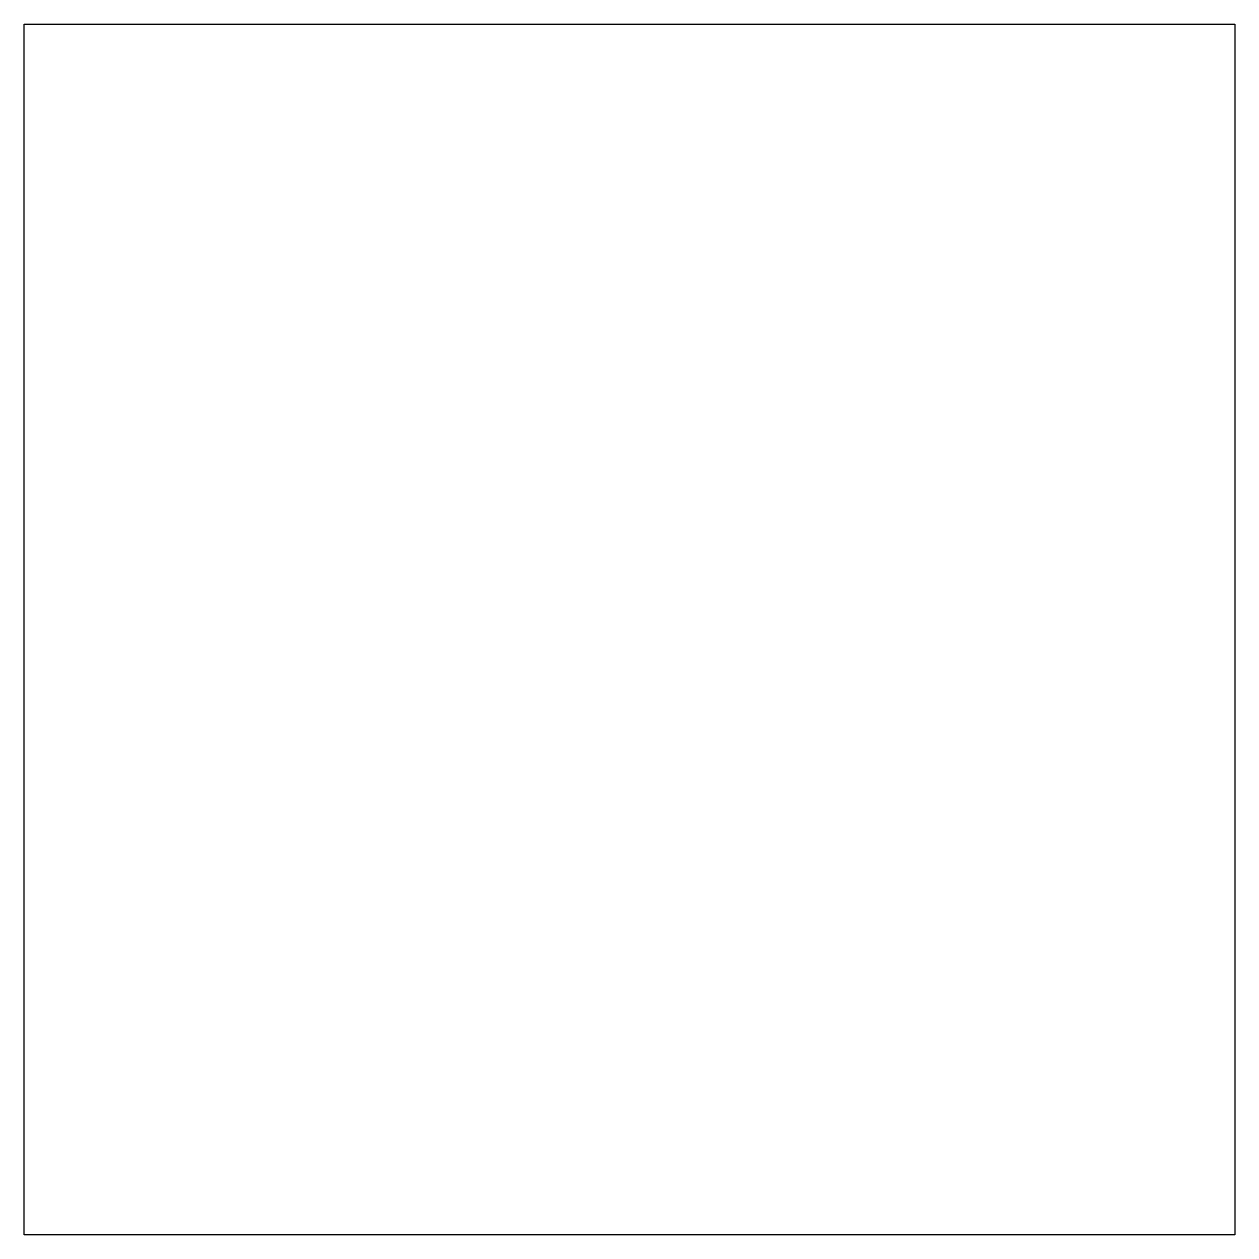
# Model space of a CAD drawing. Header units: millimetres. Extents: x -10 to 110, y -110 to 10.
import ezdxf

# ---------------------------------------------------------------- set-up
doc = ezdxf.new("R2010")
doc.units = ezdxf.units.MM
doc.layers.get('0').update_dxf_attribs({"linetype": 'CONTINUOUS'})

msp = doc.modelspace()

# ---------------------------------------------------------------- linework, layer by layer
msp.add_lwpolyline([(110, -110), (-10, -110), (-10, 10), (110, 10)], close=True)

doc.saveas('drawing.dxf')
